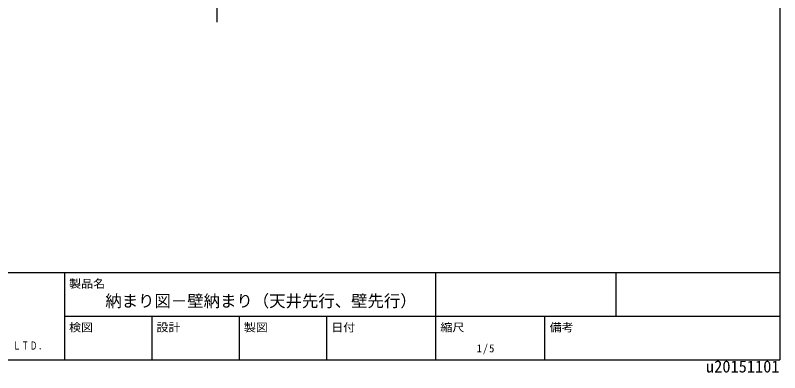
# Model space of a CAD drawing. Units: millimetres, scale not verified. Extents: x -688 to 687, y -487 to 475.
# Drawn here: x -13 to 687, y -487 to -159 of the extents above; entities that cross this region are included whole.
import ezdxf
from ezdxf.enums import TextEntityAlignment as Align

# ---------------------------------------------------------------- set-up
doc = ezdxf.new("R2010")
doc.units = ezdxf.units.MM
doc.header["$LTSCALE"] = 5
doc.linetypes.add('CHAIN1', pattern=[8, 5, -1, 1, -1])
for name, color, linetype in [('1-0_中心線', 4, 'CHAIN1'), ('1-6_文字', 4, 'Continuous'), ('F-3_太線２', 7, 'Continuous'), ('F-5_固定文字', 7, 'Continuous'), ('F-6_文字', 4, 'Continuous')]:
    doc.layers.add(name, color=color, linetype=linetype)
doc.styles.add('ＭＳ ゴシック', font='')
doc.styles.get('ＭＳ ゴシック').set_extended_font_data('MS Gothic')

msp = doc.modelspace()

# ---------------------------------------------------------------- linework, layer by layer
at = {"layer": '1-0_中心線'}
msp.add_line((171.954, 259.112), (171.954, -170.115), dxfattribs=at)
at = {"layer": 'F-3_太線２', "color": 3}
for p, q in [((687.333, 475.25), (687.333, -474.75)), ((-687.667, -394.75), (687.333, -394.75)), ((32.333, -394.75), (32.333, -474.75)), ((-687.667, -474.75), (687.333, -474.75))]:
    msp.add_line(p, q, dxfattribs=at)
at = {"layer": 'F-3_太線２'}
for p, q in [((372.333, -474.75), (372.333, -394.75)), ((537.333, -394.75), (537.333, -434.75)), ((32.333, -434.75), (687.333, -434.75)), ((112.333, -434.75), (112.333, -474.75)), ((192.333, -434.75), (192.333, -474.75)), ((272.333, -434.75), (272.333, -474.75)), ((472.333, -474.75), (472.333, -434.75))]:
    msp.add_line(p, q, dxfattribs=at)

# ---------------------------------------------------------------- texts
at = {"layer": '1-6_文字', "color": 7, "style": 'ＭＳ ゴシック'}
msp.add_text('u20151101', height=11, dxfattribs=at).set_placement((619.833, -489.75), align=Align.BOTTOM_LEFT)
at = {"layer": 'F-5_固定文字', "color": 4, "style": 'ＭＳ ゴシック', "width": 1.1}
for s, p in [('製品名', (36.648, -411.087)), ('検図', (36.648, -451.087)), ('設計', (116.648, -451.087)), ('製図', (196.648, -451.087)), ('日付', (276.648, -451.087)), ('縮尺', (376.648, -451.087)), ('備考', (476.648, -451.087))]:
    msp.add_text(s, height=7.331, dxfattribs=at).set_placement(p, align=Align.BOTTOM_LEFT)
at = {"layer": 'F-5_固定文字', "color": 4, "insert": (-267.667, -466.64), "char_height": 7.331, "attachment_point": 7, "style": 'ＭＳ ゴシック'}
msp.add_mtext('\\T1.15;\\W0.65;ＫＩＲＩＩ\u3000ＣＯＮＳＴＲＵＣＴＩＯＮ\u3000ＭＡＴＥＲＩＡＬＳ\u3000ＣＯ．，ＬＴＤ．', dxfattribs=at)
at = {"layer": 'F-6_文字', "style": 'ＭＳ ゴシック'}
msp.add_text('納まり図－壁納まり（天井先行、壁先行）', height=11, dxfattribs=at).set_placement((69.833, -429.75), align=Align.BOTTOM_LEFT)
at = {"layer": 'F-6_文字', "insert": (409.833, -469.75), "char_height": 7.331, "attachment_point": 7, "style": 'ＭＳ ゴシック'}
msp.add_mtext('\\T1.21;\\W0.95;1/5', dxfattribs=at)

doc.saveas('drawing.dxf')
